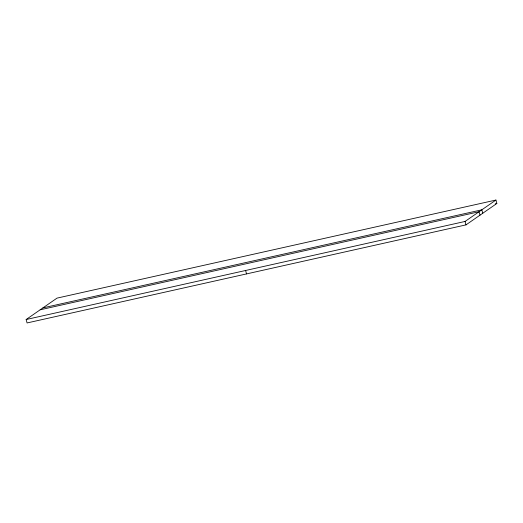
<?xml version="1.0" encoding="UTF-8"?>
<svg xmlns="http://www.w3.org/2000/svg" width="523" height="523" viewBox="0 0 523 523"><rect width="100%" height="100%" fill="white"/><g stroke="black" fill="none" stroke-linecap="round" stroke-linejoin="round"><path stroke-width="0.78" d="M26.15 319.52L57.007 298.123L495.922 200.054L496.85 203.48L465.993 224.877L27.078 322.946L26.15 319.52L465.058 221.451L495.922 200.054M495.261 203.833L496.85 203.48M42.925 307.89L481.833 209.821L482.768 213.247M40.166 309.799L479.075 211.737L480.009 215.162M465.058 221.451L465.993 224.877M245.607 270.489L246.536 273.915"/></g></svg>
